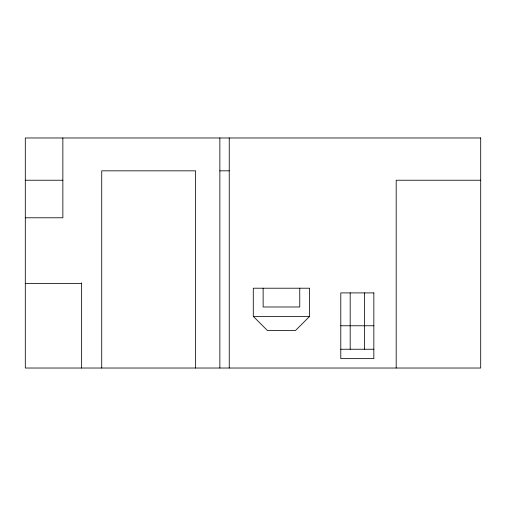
<?xml version="1.0" encoding="UTF-8"?>
<svg xmlns="http://www.w3.org/2000/svg" width="506" height="506" viewBox="0 0 506 506"><rect width="100%" height="100%" fill="white"/><g stroke="black" fill="none" stroke-linecap="round" stroke-linejoin="round"><path stroke-width="0.76" d="M309.621 316.383L295.536 330.462L267.364 330.462L253.285 316.383L253.285 288.211L309.621 288.211L309.621 316.383L253.285 316.383M219.857 170.838L229.243 170.838M25.3 180.231L62.858 180.231M480.7 180.231L396.192 180.231L396.192 368.026M25.3 217.789L62.858 217.789L62.858 137.974M25.3 283.518L81.637 283.518M340.791 325.769L373.845 325.769M340.791 349.241L373.845 349.241M364.453 292.904L364.453 349.241M350.184 292.904L350.184 349.241M299.761 288.211L299.761 306.99L263.139 306.99L263.139 288.211M229.243 137.974L229.243 368.026M219.857 137.974L219.857 368.026M195.626 368.026L195.626 170.838L101.731 170.838L101.731 368.026M81.637 282.803L81.637 368.026M480.7 137.974L25.3 137.974L25.3 368.026L480.7 368.026L480.7 137.974M373.845 292.904L340.791 292.904L340.791 358.634L373.845 358.634L373.845 292.904"/></g></svg>
